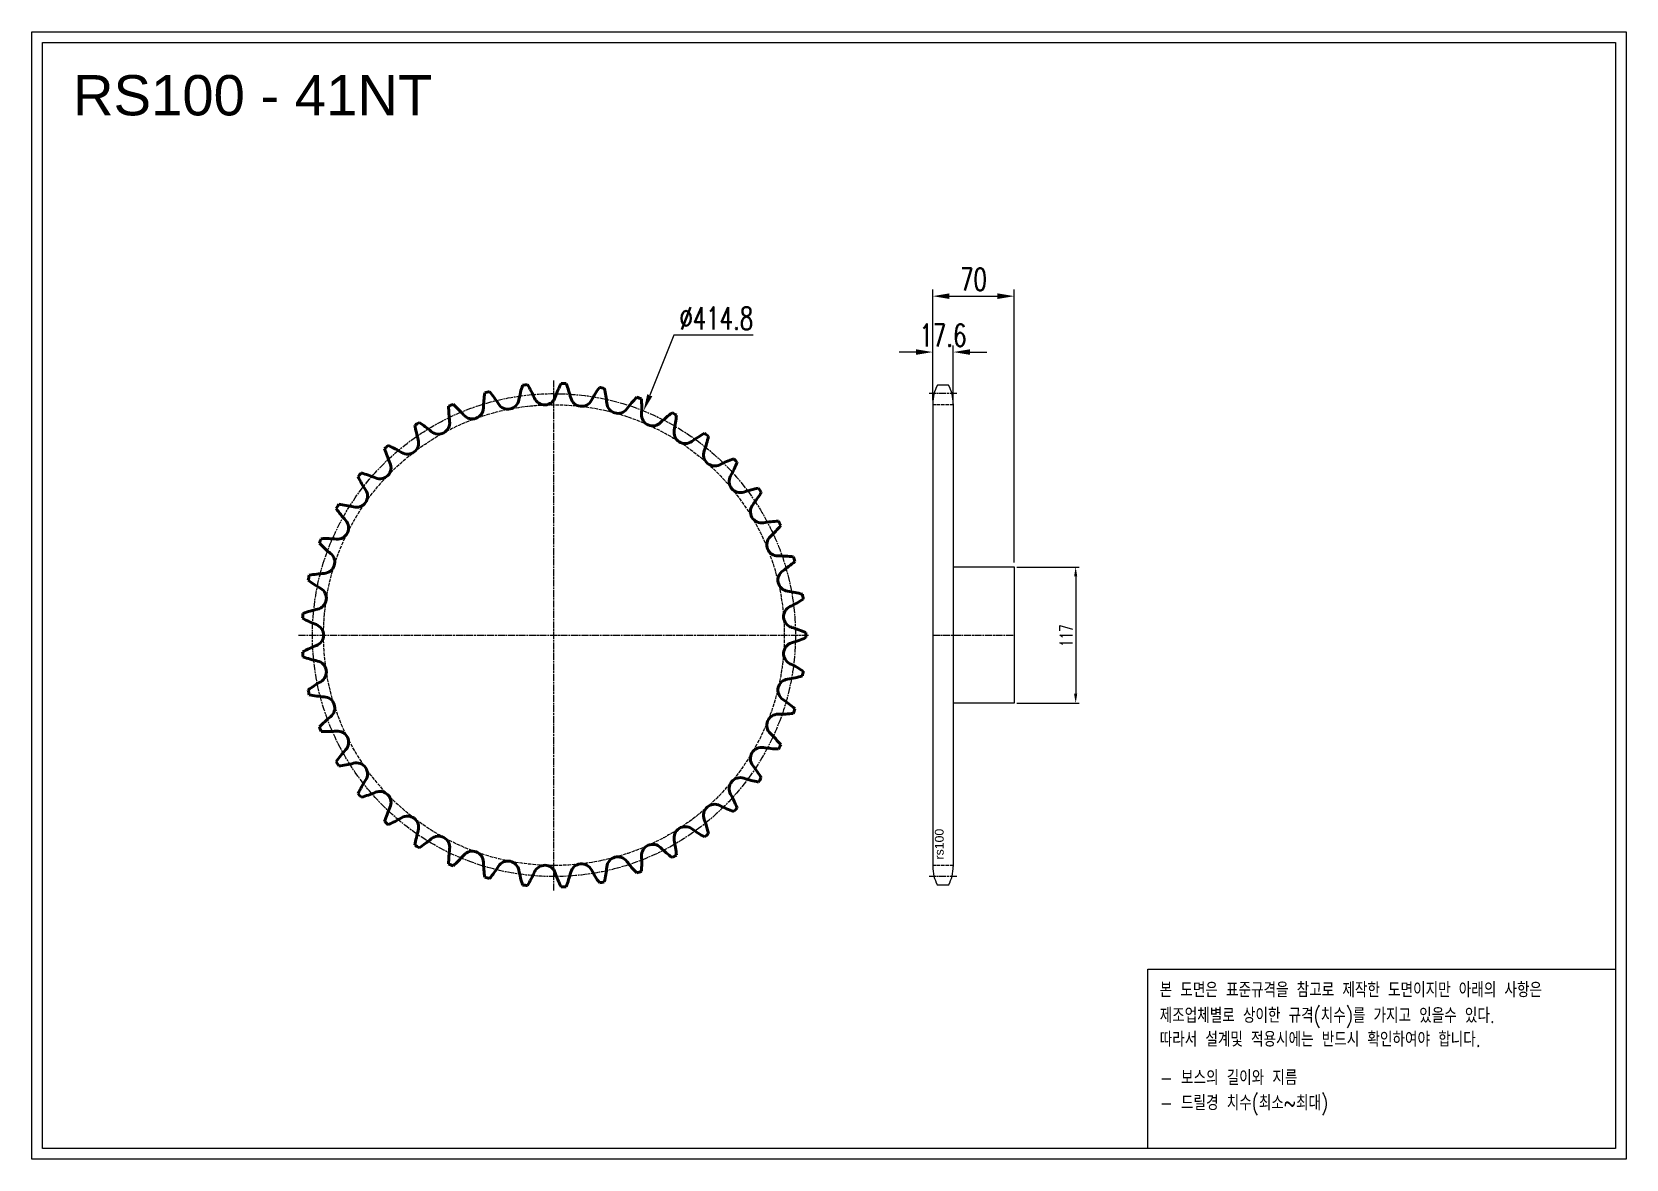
# Model space of a CAD drawing. Header units: millimetres. Extents: x -20607 to -19238, y 18395 to 19363.
import ezdxf

# ---------------------------------------------------------------- set-up
doc = ezdxf.new("R2010")
doc.units = ezdxf.units.MM
for name, pattern in [('AM_ISO02W050', [7.5, 6, -1.5]), ('AM_ISO02W050x2', [3.75, 3, -0.75]), ('AM_ISO08W050', [18, 12, -1.5, 3, -1.5]), ('AM_ISO08W050x2', [9, 6, -0.75, 1.5, -0.75])]:
    doc.linetypes.add(name, pattern=pattern)
for name, color, linetype, lineweight in [('AM_0N', 7, 'Continuous', 50), ('AM_3N', 6, 'AM_ISO02W050', 25), ('AM_7', 4, 'AM_ISO08W050', 25), ('AM_7N', 4, 'AM_ISO08W050', 25)]:
    doc.layers.add(name, color=color, linetype=linetype, lineweight=lineweight)
doc.layers.add('S-DIM', color=7, linetype='Continuous')
doc.styles.add('HAN', font='ROMANS.shx', dxfattribs={"width": 0.7, "bigfont": 'whgtxt.shx'})
doc.styles.add('HSG', font='SIMPLEX.shx', dxfattribs={"width": 0.7, "bigfont": 'HSG.shx'})
doc.styles.get("Standard").update_dxf_attribs({"font": 'arial.ttf'})
doc.dimstyles.new('APP23', dxfattribs={"dimscale": 4.5, "dimtxt": 2.4, "dimasz": 1.8, "dimexe": 0.7, "dimexo": 0.5, "dimgap": 0.6, "dimtad": 1, "dimtoh": 1, "dimdec": 1, "dimrnd": 0.01, "dimzin": 9, "dimdsep": 46, "dimtxsty": 'HSG', "dimcen": 0, "dimclrd": 1, "dimclre": 1, "dimclrt": 256, "dimazin": 2, "dimtp": 1, "dimtm": 1, "dimtfac": 0.5, "dimtdec": 1, "dimtix": 1, "dimtofl": 0, "dimtmove": 0, "dimatfit": 3, "dimfxl": 0, "dimtvp": 1, "dimtolj": 2, "dimlwd": -1, "dimlwe": -1, "dimarcsym": 0})
doc.dimstyles.new('APP32', dxfattribs={"dimscale": 8, "dimtxt": 2.4, "dimasz": 1.8, "dimexe": 0.7, "dimexo": 0.5, "dimgap": 0.6, "dimtad": 1, "dimtoh": 1, "dimdec": 1, "dimrnd": 0.01, "dimzin": 9, "dimdsep": 46, "dimtxsty": 'HSG', "dimcen": 0, "dimclrd": 1, "dimclre": 1, "dimclrt": 256, "dimazin": 2, "dimtp": 1, "dimtm": 1, "dimtfac": 0.5, "dimtdec": 1, "dimtofl": 0, "dimtmove": 0, "dimatfit": 3, "dimfxl": 0, "dimtvp": 1, "dimtolj": 2, "dimlwd": -1, "dimlwe": -1, "dimarcsym": 0})

# ---------------------------------------------------------------- blocks, each defined once
blk = doc.blocks.new('*D1')
at = {"layer": 'Defpoints', "color": 0, "transparency": 16777216}
for p in [(-19763.6, 18903.7), (-19763.6, 18786.7), (-19710.8, 18786.7)]:
    blk.add_point(p, dxfattribs=at)
at = {"layer": 'S-DIM', "color": 1, "transparency": 16777216}
for p, q in [((-19761.3, 18903.7), (-19707.7, 18903.7)), ((-19710.8, 18895.6), (-19710.8, 18794.8)), ((-19761.3, 18786.7), (-19707.7, 18786.7))]:
    blk.add_line(p, q, dxfattribs=at)
for points in [[(-19712.2, 18895.6), (-19709.5, 18895.6), (-19710.8, 18903.7)], [(-19712.2, 18794.8), (-19709.5, 18794.8), (-19710.8, 18786.7)]]:
    blk.add_solid(points, dxfattribs=at)
at = {"layer": 'S-DIM', "transparency": 16777216, "insert": (-19718.9, 18844.8), "char_height": 10.8, "attachment_point": 5, "rotation": 90, "style": 'HSG'}
blk.add_mtext('\\A2;117', dxfattribs=at)
blk = doc.blocks.new('*D2')
at = {"layer": 'Defpoints', "color": 0, "transparency": 16777216}
for p in [(-19816, 19088.3), (-19833.6, 19043.1), (-19816, 19043.1)]:
    blk.add_point(p, dxfattribs=at)
at = {"layer": 'S-DIM', "color": 1, "transparency": 16777216}
for p, q in [((-19848, 19088.3), (-19862.4, 19088.3)), ((-19833.6, 19047.1), (-19833.6, 19093.9)), ((-19816, 19047.1), (-19816, 19093.9)), ((-19801.6, 19088.3), (-19787.2, 19088.3))]:
    blk.add_line(p, q, dxfattribs=at)
for points in [[(-19848, 19090.7), (-19848, 19085.9), (-19833.6, 19088.3)], [(-19801.6, 19090.7), (-19801.6, 19085.9), (-19816, 19088.3)]]:
    blk.add_solid(points, dxfattribs=at)
at = {"layer": 'S-DIM', "transparency": 16777216, "insert": (-19824.8, 19102.7), "char_height": 19.2, "attachment_point": 5, "style": 'HSG'}
blk.add_mtext('\\A2;17.6', dxfattribs=at)
blk = doc.blocks.new('*D3')
at = {"layer": 'Defpoints', "color": 0, "transparency": 16777216}
for p in [(-19763.6, 19136.3), (-19833.6, 19043.1), (-19763.6, 18903.7)]:
    blk.add_point(p, dxfattribs=at)
at = {"layer": 'S-DIM', "color": 1, "transparency": 16777216}
for p, q in [((-19833.6, 19047.1), (-19833.6, 19141.9)), ((-19763.6, 18907.7), (-19763.6, 19141.9)), ((-19819.2, 19136.3), (-19778, 19136.3))]:
    blk.add_line(p, q, dxfattribs=at)
for points in [[(-19819.2, 19138.7), (-19819.2, 19133.9), (-19833.6, 19136.3)], [(-19778, 19138.7), (-19778, 19133.9), (-19763.6, 19136.3)]]:
    blk.add_solid(points, dxfattribs=at)
at = {"layer": 'S-DIM', "transparency": 16777216, "insert": (-19798.6, 19150.7), "char_height": 19.2, "attachment_point": 5, "style": 'HSG'}
blk.add_mtext('\\A2;70', dxfattribs=at)
blk = doc.blocks.new('*D4')
at = {"layer": 'Defpoints', "color": 0, "transparency": 16777216}
for p in [(-20081.9, 19037.8), (-20235.9, 18652.6)]:
    blk.add_point(p, dxfattribs=at)
at = {"layer": 'S-DIM', "color": 1, "transparency": 16777216}
for p, q in [((-20055.9, 19102.9), (-20076.6, 19051.2)), ((-19987.8, 19102.9), (-20055.9, 19102.9))]:
    blk.add_line(p, q, dxfattribs=at)
blk.add_solid([(-20078.8, 19052), (-20074.4, 19050.3), (-20081.9, 19037.8)], dxfattribs=at)
at = {"layer": 'S-DIM', "transparency": 16777216, "insert": (-20019.5, 19117.3), "char_height": 19.2, "attachment_point": 5, "style": 'HSG'}
blk.add_mtext('\\A2;∅414.8', dxfattribs=at)
blk = doc.blocks.new('notice1')
at = {"color": 4}
blk.add_lwpolyline([(-22142.12, 1735.9), (-22053.8, 1735.9), (-22053.8, 1702.07), (-22142.12, 1702.07)], close=True, dxfattribs=at)
at = {"color": 4, "style": 'HAN', "width": 0.8}
for s, p in [('본 도면은 표준규격을 참고로 제작한 도면이지만 아래의 사항은', (-22139.9, 1730.62)), ('제조업체별로 상이한 규격(치수)를 가지고 있을수 있다.', (-22139.9, 1725.78)), ('따라서 설계및 적용시에는 반드시 확인하여야 합니다.', (-22139.9, 1721.28)), ('- 보스의 길이와 지름', (-22139.9, 1714.03)), ('- 드릴경 치수(최소~최대)', (-22139.9, 1709.27))]:
    blk.add_text(s, height=2.7949, dxfattribs=at).set_placement(p)

msp = doc.modelspace()

# ---------------------------------------------------------------- linework, layer by layer
for p, q in [((-19819.95, 19059.84), (-19829.6, 19059.84)), ((-19833.57, 19043.94), (-19833.57, 18646.49)), ((-19815.97, 19043.94), (-19815.97, 18646.49)), ((-19815.97, 18903.71), (-19763.57, 18903.71)), ((-19763.57, 18903.71), (-19763.57, 18786.71)), ((-19763.57, 18786.71), (-19815.97, 18786.71)), ((-19819.95, 18630.59), (-19829.6, 18630.59))]:
    msp.add_line(p, q)
for points in [[(-20607.24, 19363.27), (-19238.1, 19363.27), (-19238.1, 18395.18), (-20607.24, 18395.18)], [(-20598.02, 19354.05), (-19247.32, 19354.05), (-19247.32, 18404.4), (-20598.02, 18404.4)]]:
    msp.add_lwpolyline(points, close=True)
for centre, start, end in [((-19799.77, 19043.94), 151.93881, 180), ((-19849.77, 19043.94), 0, 28.06119), ((-19799.77, 18646.49), 180, 208.06119), ((-19849.77, 18646.49), 331.93881, 0)]:
    msp.add_arc(centre, 33.8, start, end)
at = {"layer": 'AM_0N'}
for centre, radius, start, end in [((-20092.18, 19029.93), 98.3, 162.28963, 169.87805), ((-20158.91, 18845.21), 216.3, 96.02594, 97.14479), ((-20265.98, 19009.87), 98.3, 23.29268, 30.8811), ((-20064.76, 19017.58), 98.3, 153.50915, 161.09756), ((-20158.91, 18845.21), 216.3, 87.24546, 88.3643), ((-20239.59, 19024.28), 98.3, 14.5122, 22.10061), ((-20121.16, 19037.95), 98.3, 171.07012, 178.65854), ((-20158.91, 18845.21), 216.3, 104.80643, 105.92527), ((-20289.86, 18991.59), 98.3, 32.07317, 39.66159), ((-20198.42, 19048.9), 9.62, 212.07317, 349.87805), ((-20166.86, 19052.54), 9.62, 203.29268, 341.09756), ((-20135.12, 19051.32), 9.62, 194.5122, 332.31707), ((-20039.55, 19001.19), 98.3, 144.72866, 152.31707), ((-20158.91, 18845.21), 216.3, 78.46497, 79.58381), ((-20211.31, 19034.5), 98.3, 5.73171, 13.32012), ((-20017.14, 18981.14), 98.3, 135.94817, 143.53659), ((-20158.91, 18845.21), 216.3, 69.68448, 70.80332), ((-20181.81, 19040.28), 98.3, 356.95122, 4.53963), ((-20158.91, 18845.21), 216.3, 113.58692, 114.70576), ((-20151.02, 19041.46), 98.3, 179.85061, 187.43902), ((-20310.67, 18969.89), 98.3, 40.85366, 48.44207), ((-20229.04, 19040.48), 9.62, 220.85366, 358.65854), ((-20103.94, 19045.28), 9.62, 185.73171, 323.53659), ((-20074.04, 19034.54), 9.62, 176.95122, 314.7561), ((-19998.06, 18957.91), 98.3, 127.16768, 134.7561), ((-20158.91, 18845.21), 216.3, 60.90399, 62.02284), ((-20151.76, 19041.49), 98.3, 348.17073, 355.75915), ((-20158.91, 18845.21), 216.3, 122.36741, 123.48625), ((-20181.07, 19040.36), 98.3, 188.6311, 196.21951), ((-20327.92, 18945.26), 98.3, 49.63415, 57.22256), ((-20258.03, 19027.49), 9.62, 229.63415, 7.43902), ((-20046.13, 19019.36), 9.62, 168.17073, 305.97561), ((-19982.74, 18932.03), 98.3, 118.3872, 125.97561), ((-20158.91, 18845.21), 216.3, 52.12351, 53.24235), ((-20158.91, 18845.21), 216.3, 131.1479, 132.26674), ((-20210.6, 19034.69), 98.3, 197.41159, 205), ((-20341.22, 18918.29), 98.3, 58.41463, 66.00305), ((-20284.69, 19010.22), 9.62, 238.41463, 16.21951), ((-20121.88, 19038.1), 98.3, 339.39024, 346.97866), ((-20308.41, 18989.09), 9.62, 247.19512, 25), ((-20020.87, 19000.11), 9.62, 159.39024, 297.19512), ((-19971.55, 18904.12), 98.3, 109.60671, 117.19512), ((-20092.88, 19030.18), 98.3, 330.60976, 338.19817), ((-20158.91, 18845.21), 216.3, 43.34302, 44.46186), ((-20158.91, 18845.21), 216.3, 139.92838, 141.04723), ((-20238.92, 19024.58), 98.3, 206.19207, 213.78049), ((-20350.23, 18889.6), 98.3, 67.19512, 74.78354), ((-19998.85, 18977.22), 9.62, 150.60976, 288.41463), ((-20328.62, 18964.58), 9.62, 255.97561, 33.78049), ((-19964.76, 18874.83), 98.3, 100.82622, 108.41463), ((-20065.41, 19017.93), 98.3, 321.82927, 329.41768), ((-20158.91, 18845.21), 216.3, 34.56253, 35.68137), ((-20158.91, 18845.21), 216.3, 148.70887, 149.82771), ((-20265.36, 19010.27), 98.3, 214.97256, 222.56098), ((-20354.77, 18859.88), 98.3, 75.97561, 83.56402), ((-19980.57, 18951.24), 9.62, 141.82927, 279.63415), ((-20344.85, 18937.28), 9.62, 264.7561, 42.56098), ((-19962.51, 18844.84), 98.3, 92.04573, 99.63415), ((-20040.14, 19001.64), 98.3, 313.04878, 320.6372), ((-20158.91, 18845.21), 216.3, 25.78204, 26.90088), ((-20158.91, 18845.21), 216.3, 157.48936, 158.6082), ((-20289.31, 18992.09), 98.3, 223.75305, 231.34146), ((-20354.71, 18829.81), 98.3, 84.7561, 92.34451), ((-19966.48, 18922.77), 9.62, 133.04878, 270.85366), ((-20356.72, 18907.82), 9.62, 273.53659, 51.34146), ((-19964.87, 18814.87), 98.3, 83.26524, 90.85366), ((-20017.66, 18981.67), 98.3, 304.26829, 311.85671), ((-20158.91, 18845.21), 216.3, 17.00155, 18.1204), ((-20158.91, 18845.21), 216.3, 166.26985, 167.38869), ((-20350.07, 18800.1), 98.3, 93.53659, 101.125), ((-19956.89, 18892.49), 9.62, 124.26829, 262.07317), ((-20310.2, 18970.46), 98.3, 232.53354, 240.12195), ((-20363.96, 18876.89), 9.62, 282.31707, 60.12195), ((-19971.78, 18785.6), 98.3, 74.48476, 82.07317), ((-20340.94, 18771.45), 98.3, 102.31707, 109.90549), ((-19952.04, 18861.1), 9.62, 115.4878, 253.29268), ((-19998.48, 18958.51), 98.3, 295.4878, 303.07622), ((-20158.91, 18845.21), 216.3, 8.22107, 9.33991), ((-20158.91, 18845.21), 216.3, 175.05033, 176.16918), ((-20327.55, 18945.9), 98.3, 241.31402, 248.90244), ((-20366.39, 18845.21), 9.62, 291.09756, 68.90244), ((-19983.07, 18757.73), 98.3, 65.70427, 73.29268), ((-19983.07, 18932.69), 98.3, 286.70732, 294.29573), ((-20158.91, 18845.21), 216.3, 359.44058, 0.55942), ((-20327.55, 18744.53), 98.3, 111.09756, 118.68598), ((-20158.91, 18845.21), 216.3, 183.83082, 184.94967), ((-20340.94, 18918.98), 98.3, 250.09451, 257.68293), ((-19952.04, 18829.33), 9.62, 106.70732, 244.5122), ((-20363.96, 18813.54), 9.62, 299.87805, 77.68293), ((-19998.48, 18731.92), 98.3, 56.92378, 64.5122), ((-20158.91, 18845.21), 216.3, 350.66009, 351.77893), ((-20310.2, 18719.97), 98.3, 119.87805, 127.46646), ((-19956.89, 18797.94), 9.62, 97.92683, 235.73171), ((-19971.78, 18904.83), 98.3, 277.92683, 285.51524), ((-20158.91, 18845.21), 216.3, 192.61131, 193.73015), ((-20350.07, 18890.33), 98.3, 258.875, 266.46341), ((-20356.72, 18782.61), 9.62, 308.65854, 86.46341), ((-20017.66, 18708.76), 98.3, 48.14329, 55.73171), ((-20289.31, 18698.34), 98.3, 128.65854, 136.24695), ((-19966.48, 18767.66), 9.62, 89.14634, 226.95122), ((-19964.87, 18875.56), 98.3, 269.14634, 276.73476), ((-20158.91, 18845.21), 216.3, 341.8796, 342.99845), ((-20158.91, 18845.21), 216.3, 201.3918, 202.51064), ((-20354.71, 18860.62), 98.3, 267.65549, 275.2439), ((-20344.85, 18753.15), 9.62, 317.43902, 95.2439), ((-20040.14, 18688.79), 98.3, 39.3628, 46.95122), ((-20265.36, 18680.16), 98.3, 137.43902, 145.02744), ((-19980.57, 18739.19), 9.62, 80.36585, 218.17073), ((-19962.51, 18845.59), 98.3, 260.36585, 267.95427), ((-20158.91, 18845.21), 216.3, 333.09912, 334.21796), ((-20158.91, 18845.21), 216.3, 210.17229, 211.29113), ((-20354.77, 18830.55), 98.3, 276.43598, 284.02439), ((-20328.62, 18725.85), 9.62, 326.21951, 104.02439), ((-20065.41, 18672.5), 98.3, 30.58232, 38.17073), ((-20238.92, 18665.84), 98.3, 146.21951, 153.80793), ((-19998.85, 18713.21), 9.62, 71.58537, 209.39024), ((-19964.76, 18815.6), 98.3, 251.58537, 259.17378), ((-20158.91, 18845.21), 216.3, 324.31863, 325.43747), ((-20158.91, 18845.21), 216.3, 218.95277, 220.07162), ((-20350.23, 18800.82), 98.3, 285.21646, 292.80488), ((-20308.41, 18701.34), 9.62, 335, 112.80488), ((-20092.88, 18660.25), 98.3, 21.80183, 29.39024), ((-20210.6, 18655.73), 98.3, 155, 162.58841), ((-20284.69, 18680.21), 9.62, 343.78049, 121.58537), ((-20020.87, 18690.32), 9.62, 62.80488, 200.60976), ((-19971.55, 18786.31), 98.3, 242.80488, 250.39329), ((-20158.91, 18845.21), 216.3, 315.53814, 316.65698), ((-20158.91, 18845.21), 216.3, 227.73326, 228.8521), ((-20341.22, 18772.14), 98.3, 293.99695, 301.58537), ((-20181.07, 18650.07), 98.3, 163.78049, 171.3689), ((-20046.13, 18671.06), 9.62, 54.02439, 191.82927), ((-19982.74, 18758.4), 98.3, 234.02439, 241.6128), ((-20121.88, 18652.33), 98.3, 13.02134, 20.60976), ((-20158.91, 18845.21), 216.3, 236.51375, 237.63259), ((-20327.92, 18745.17), 98.3, 302.77744, 310.36585), ((-20258.03, 18662.94), 9.62, 352.56098, 130.36585), ((-20151.02, 18648.97), 98.3, 172.56098, 180.14939), ((-20074.04, 18655.89), 9.62, 45.2439, 183.04878), ((-19998.06, 18732.52), 98.3, 225.2439, 232.83232), ((-20151.76, 18648.94), 98.3, 4.24085, 11.82927), ((-20158.91, 18845.21), 216.3, 306.75765, 307.87649), ((-20158.91, 18845.21), 216.3, 245.29424, 246.41308), ((-20310.67, 18720.54), 98.3, 311.55793, 319.14634), ((-20229.04, 18649.95), 9.62, 1.34146, 139.14634), ((-20121.16, 18652.48), 98.3, 181.34146, 188.92988), ((-20198.42, 18641.53), 9.62, 10.12195, 147.92683), ((-20135.12, 18639.11), 9.62, 27.68293, 165.4878), ((-20103.94, 18645.15), 9.62, 36.46341, 174.26829), ((-20017.14, 18709.29), 98.3, 216.46341, 224.05183), ((-20181.81, 18650.15), 98.3, 355.46037, 3.04878), ((-20158.91, 18845.21), 216.3, 297.97716, 299.09601), ((-20158.91, 18845.21), 216.3, 254.07473, 255.19357), ((-20289.86, 18698.84), 98.3, 320.33841, 327.92683), ((-20092.18, 18660.5), 98.3, 190.12195, 197.71037), ((-20265.98, 18680.56), 98.3, 329.1189, 336.70732), ((-20166.86, 18637.89), 9.62, 18.90244, 156.70732), ((-20064.76, 18672.85), 98.3, 198.90244, 206.49085), ((-20239.59, 18666.15), 98.3, 337.89939, 345.4878), ((-20039.55, 18689.24), 98.3, 207.68293, 215.27134), ((-20211.31, 18655.93), 98.3, 346.67988, 354.26829), ((-20158.91, 18845.21), 216.3, 289.19668, 290.31552), ((-20158.91, 18845.21), 216.3, 262.85521, 263.97406), ((-20158.91, 18845.21), 216.3, 271.6357, 272.75454), ((-20158.91, 18845.21), 216.3, 280.41619, 281.53503)]:
    msp.add_arc(centre, radius, start, end, dxfattribs=at)
at = {"layer": 'AM_3N', "linetype": 'AM_ISO02W050x2'}
for p, q in [((-19815.97, 19043.07), (-19833.57, 19043.07)), ((-19815.97, 18647.36), (-19833.57, 18647.36))]:
    msp.add_line(p, q, dxfattribs=at)
msp.add_circle((-20158.91, 18845.21), 197.86, dxfattribs=at)
at = {"layer": 'AM_7', "linetype": 'AM_ISO08W050x2'}
for p, q in [((-19812.97, 19052.6), (-19836.57, 19052.6)), ((-19833.57, 18845.21), (-19763.57, 18845.21)), ((-19812.97, 18637.83), (-19836.57, 18637.83))]:
    msp.add_line(p, q, dxfattribs=at)
msp.add_circle((-20158.91, 18845.21), 207.38, dxfattribs=at)
at = {"layer": 'AM_7N', "linetype": 'AM_ISO08W050x2'}
for p, q in [((-20158.91, 18625.92), (-20158.91, 19064.51)), ((-20378.21, 18845.21), (-19939.61, 18845.21))]:
    msp.add_line(p, q, dxfattribs=at)

# ---------------------------------------------------------------- block references
at = {"xscale": 4.545147316469759, "yscale": 4.545147316469759, "zscale": 4.545147316469759}
msp.add_blockref('notice1', (80990.44, 10668.26), dxfattribs=at)

# ---------------------------------------------------------------- texts
msp.add_text('RS100 - 41NT', height=34.5744).set_placement((-20571.98, 19291.58))
at = {"insert": (-19831.75, 18652.48), "char_height": 7.56, "width": 32.5046, "attachment_point": 1, "rotation": 90}
msp.add_mtext('rs100', dxfattribs=at)

# ---------------------------------------------------------------- dimensions: what is measured, and where the dimension line sits
at = {"layer": 'S-DIM'}
dim = msp.add_linear_dim(base=(-19763.57, 19136.28), p1=(-19833.57, 19043.07), p2=(-19763.57, 18903.71), dimstyle='APP32', dxfattribs=at)
dim.commit()
dim.dimension.update_dxf_attribs({"geometry": '*D3', "text_midpoint": (-19798.57, 19150.68)})
dim = msp.add_diameter_dim_2p(p1=(-20235.88, 18652.64), p2=(-20081.95, 19037.79), dimstyle='APP32', dxfattribs=at)
dim.commit()
dim.dimension.update_dxf_attribs({"geometry": '*D4', "text_midpoint": (-20019.45, 19102.88), "dimtype": 131})
dim = msp.add_linear_dim(base=(-19815.97, 19088.28), p1=(-19833.57, 19043.07), p2=(-19815.97, 19043.07), dimstyle='APP32', dxfattribs=at)
dim.commit()
dim.dimension.update_dxf_attribs({"geometry": '*D2', "text_midpoint": (-19824.77, 19088.28), "dimtype": 128})
dim = msp.add_linear_dim(base=(-19710.84, 18786.71), p1=(-19763.57, 18903.71), p2=(-19763.57, 18786.71), angle=90, dimstyle='APP23', dxfattribs=at)
dim.commit()
dim.dimension.update_dxf_attribs({"geometry": '*D1', "text_midpoint": (-19710.84, 18844.81), "dimtype": 128})

doc.saveas('drawing.dxf')
